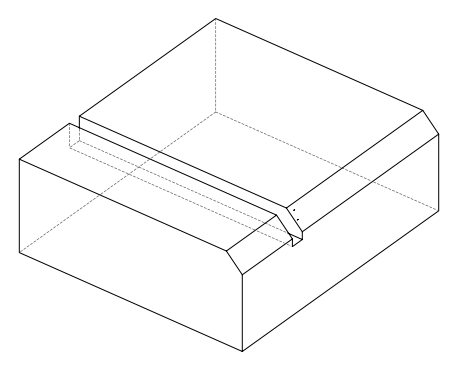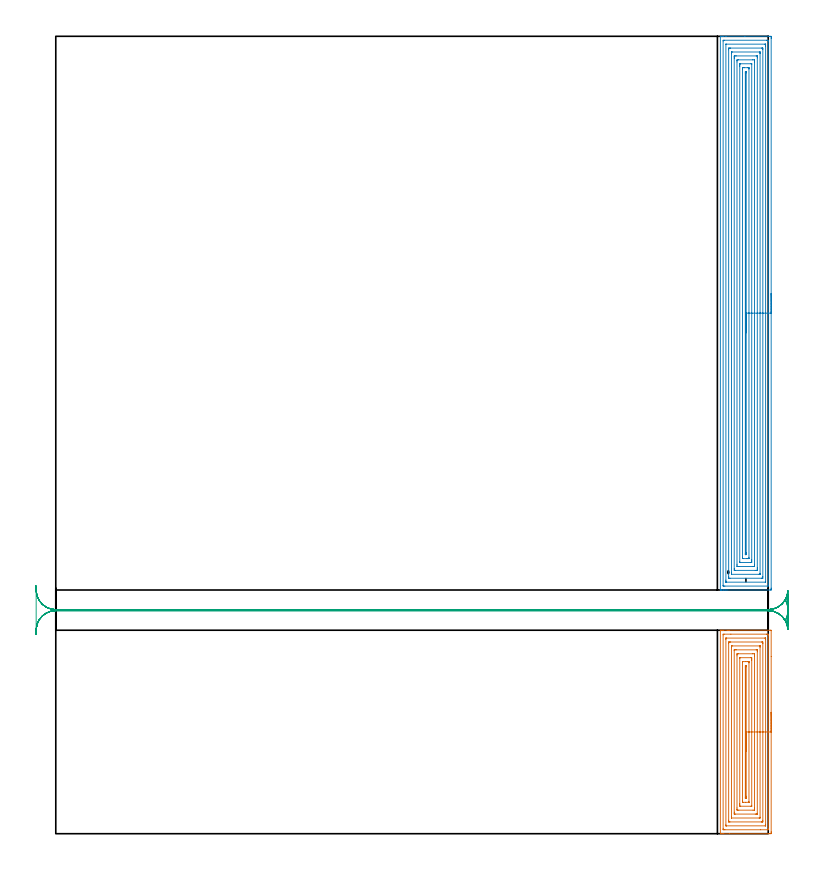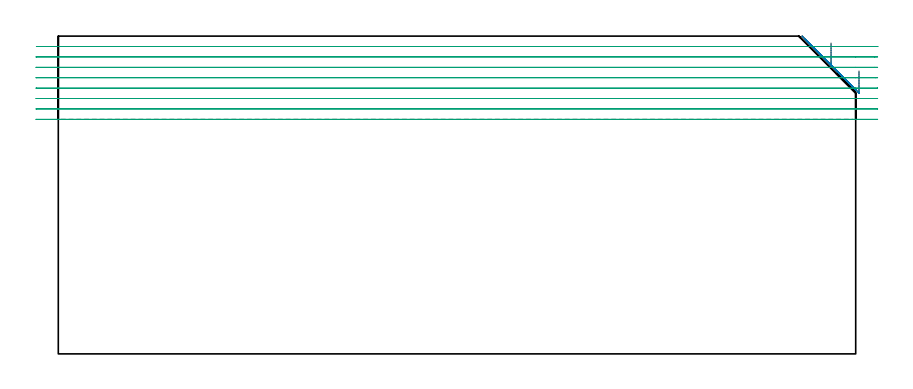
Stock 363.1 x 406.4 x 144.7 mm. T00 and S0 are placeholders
(PLAN: 3 operations, 1 tool changes, 44.4 min)
(1 AREA_MILL | FG_CHAMFER_SURFACE | UGT0205_001 | 8.54 min | 37586 mm3)
(2 AREA_MILL_1 | FG_CHAMFER_SURFACE_1 | UGT0205_001 | 22.82 min | 97499 mm3)
(3 MILL_RECTANGULAR_SLOT | SLOT_RECTANGULAR | UGT0201_094 | Follow Part, ap 5, ae 75% | 13.02 min | 276646 mm3)
(TOOL UGT0205_001 | Chamfer Mill 20 x 3 x 45 deg. | D20 FL50 Z2)
(TOOL UGT0201_094 | End mill 20 mm | D20 FL38 Z4)
(OP 1 AREA_MILL)
G17 G21 G94 G90
T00 M6
G54
G17 G0 G90 X364.6 Y61.85 S1061 M3
G43 Z154.7 H0
Z128.8
G94 G1 Y61.812 Z127.928 F250.
Y61.698 Z127.064
Y61.509 Z126.212
Y61.247 Z125.38
Y60.913 Z124.574
Y60.51 Z123.8
Y60.042 Z123.064
Y59.51 Z122.372
Y58.921 Z121.729
Y58.278 Z121.14
Y57.586 Z120.608
Y56.85 Z120.14
Y56.076 Z119.737
Y55.27 Z119.403
Y54.438 Z119.141
Y53.587 Z118.952
Y52.722 Z118.838
Y51.85 Z118.8
Y0.95
X364.599 Y0.591 Z118.801
X364.594 Y0.064 Z118.803
X364.591 Y0.008 Z118.806
X364.069 Y0.004 Z119.328
X363.481 Y0. Z119.916
X343.368 Z140.028
X340.408 Z142.989
X340.118 Z143.277
X339.547 Z143.852
X339.231 Z144.168
X339.047 Z144.353
X338.727 Y0.007 Z144.664
X338.703 Y0.01 Z144.688
X338.7 Y0.146 Z144.7
Y103.554
X338.703 Y103.69 Z144.688
X338.727 Y103.693 Z144.664
X339.047 Y103.7 Z144.352
X339.538 Z143.861
X340.118 Z143.277
X342.182 Z141.216
X342.779 Z140.616
X343.367 Z140.028
X364.069 Z119.328
X364.37 Y103.698 Z119.027
X364.592 Y103.69 Z118.805
X364.599 Y103.468 Z118.799
X364.6 Y90.294 Z118.8
Y51.85
X363.186 Z120.214
Y2.374
X363.182 Y2.01 Z120.218
X362.666 Y2.001 Z120.734
X359.23 Y2. Z124.17
X341.005 Z142.395
X340.488 Y2.002 Z142.912
X340.118 Y2.01 Z143.282
X340.114 Y2.374 Z143.286
Y2.378
Y101.326
X340.118 Y101.69 Z143.282
X340.634 Y101.698 Z142.766
X344.07 Y101.7 Z139.33
X362.295 Z121.105
X362.812 Y101.698 Z120.588
X363.182 Y101.69 Z120.218
X363.186 Y101.326 Z120.214
Y51.85
X361.772 Z121.628
X361.771 Y4.684 Z121.629
X361.77 Y4.157 Z121.63
X361.768 Y4.066 Z121.632
X361.765 Y4.023 Z121.635
X361.761 Y4.01 Z121.639
X361.721 Y4.007 Z121.679
X361.564 Y4.001 Z121.836
X341.892 Y4. Z141.508
X341.735 Y4.002 Z141.665
X341.631 Y4.005 Z141.769
X341.55 Y4.01 Z141.85
X341.535 Y4.021 Z141.865
X341.533 Y4.037 Z141.867
X341.531 Y4.157 Z141.869
X341.529 Y4.522 Z141.871
Y99.016
X341.53 Y99.543 Z141.87
X341.532 Y99.634 Z141.868
X341.535 Y99.677 Z141.865
X341.539 Y99.69 Z141.861
X341.579 Y99.693 Z141.821
X341.737 Y99.699 Z141.663
X361.408 Y99.7 Z121.992
X361.565 Y99.698 Z121.835
X361.669 Y99.695 Z121.731
X361.751 Y99.69 Z121.649
X361.765 Y99.679 Z121.635
X361.767 Y99.663 Z121.633
X361.769 Y99.543 Z121.631
X361.771 Y99.178 Z121.629
X361.772 Y51.85 Z121.628
X360.357 Z123.043
Y6.832
X360.353 Y6.109 Z123.047
X360.35 Y6.011 Z123.05
X360.254 Y6.007 Z123.146
X360.048 Y6.003 Z123.352
X359.634 Y6. Z123.766
X359.574 Z123.826
X343.606 Z139.794
X343.23 Y6.002 Z140.17
X343.043 Y6.006 Z140.357
X342.955 Y6.01 Z140.445
X342.95 Y6.071 Z140.45
X342.944 Y6.666 Z140.456
X342.943 Y6.832 Z140.457
Y96.868
X342.947 Y97.591 Z140.453
X342.95 Y97.689 Z140.45
X343.046 Y97.693 Z140.354
X343.252 Y97.697 Z140.148
X343.666 Y97.7 Z139.734
X343.726 Z139.674
X359.693 Z123.707
X360.07 Y97.698 Z123.33
X360.257 Y97.694 Z123.143
X360.345 Y97.69 Z123.055
X360.35 Y97.629 Z123.05
X360.356 Y97.034 Z123.044
X360.357 Y96.868 Z123.043
Y51.85
X358.943 Z124.457
Y8.418
X358.94 Y8.22 Z124.46
X358.936 Y8.089 Z124.464
X358.931 Y8.01 Z124.469
X358.899 Y8.008 Z124.501
X358.747 Y8.003 Z124.653
X358.471 Y8. Z124.929
X344.412 Z138.988
X344.382 Y8.002 Z139.018
X344.367 Y8.005 Z139.033
X344.364 Y8.008 Z139.036
X344.362 Y8.023 Z139.038
X344.358 Y8.417 Z139.042
X344.357 Y8.615 Z139.043
Y95.282
X344.36 Y95.48 Z139.04
X344.364 Y95.611 Z139.036
X344.369 Y95.69 Z139.031
X344.401 Y95.692 Z138.999
X344.553 Y95.696 Z138.847
X344.829 Y95.699 Z138.571
X358.888 Y95.7 Z124.512
X358.918 Y95.698 Z124.482
X358.933 Y95.695 Z124.467
X358.936 Y95.692 Z124.464
X358.938 Y95.677 Z124.462
X358.942 Y95.283 Z124.458
X358.943 Y95.086 Z124.457
Y51.85
X357.529 Z125.871
X357.528 Y10.397 Z125.872
X357.526 Y10.118 Z125.874
X357.524 Y10.049 Z125.876
X357.523 Y10.021 Z125.877
X357.499 Y10.01 Z125.901
X357.365 Y10.004 Z126.035
X356.973 Y10.001 Z126.427
X356.481 Y10. Z126.919
X346.327 Y10.001 Z137.073
X345.831 Y10.004 Z137.569
X345.787 Y10.01 Z137.613
X345.778 Y10.058 Z137.622
X345.775 Y10.397 Z137.625
X345.772 Y10.956 Z137.628
Y93.303
X345.774 Y93.582 Z137.626
X345.776 Y93.651 Z137.624
X345.777 Y93.679 Z137.623
X345.801 Y93.69 Z137.599
X345.935 Y93.696 Z137.465
X346.327 Y93.699 Z137.073
X346.819 Y93.7 Z136.581
X356.973 Y93.699 Z126.427
X357.469 Y93.696 Z125.931
X357.513 Y93.69 Z125.887
X357.522 Y93.642 Z125.878
X357.525 Y93.303 Z125.875
X357.528 Y92.744 Z125.872
X357.529 Y51.85 Z125.871
X356.115 Z127.285
Y13.042
X356.111 Y12.18 Z127.289
X356.11 Y12.156 Z127.29
X356.086 Y12.01 Z127.315
X355.377 Y12.001 Z128.023
X348.102 Z135.298
X347.39 Y12.004 Z136.01
X347.214 Y12.01 Z136.186
X347.19 Y12.18 Z136.21
X347.188 Y12.207 Z136.212
X347.185 Y13.101 Z136.215
Y90.658
X347.189 Y91.52 Z136.211
X347.19 Y91.544 Z136.21
X347.214 Y91.69 Z136.186
X347.923 Y91.699 Z135.477
X355.198 Z128.202
X355.91 Y91.696 Z127.49
X356.086 Y91.69 Z127.315
X356.11 Y91.52 Z127.29
X356.112 Y91.493 Z127.288
X356.115 Y90.628 Z127.285
Y51.85
X354.7 Z128.7
Y14.464
X354.697 Y14.073 Z128.703
X354.694 Y14.023 Z128.706
X354.691 Y14.009 Z128.709
X354.683 Y14.007 Z128.717
X354.63 Y14.003 Z128.77
X354.524 Y14.001 Z128.876
X354.311 Y14. Z129.089
X348.951 Y14.001 Z134.449
X348.606 Y14.023 Z134.794
X348.604 Y14.122 Z134.796
X348.601 Y14.353 Z134.799
X348.6 Y14.855 Z134.8
Y15.246
Y89.236
X348.603 Y89.627 Z134.797
X348.606 Y89.677 Z134.794
X348.609 Y89.691 Z134.791
X348.617 Y89.693 Z134.783
X348.67 Y89.697 Z134.73
X348.776 Y89.699 Z134.624
X348.989 Y89.7 Z134.411
X354.349 Y89.699 Z129.051
X354.694 Y89.677 Z128.706
X354.696 Y89.578 Z128.704
X354.699 Y89.347 Z128.701
X354.7 Y88.845 Z128.7
Y88.454
Y51.85
X353.286 Z130.114
Y16.261
X353.284 Y16.073 Z130.116
X353.282 Y16.027 Z130.118
X353.28 Y16.012 Z130.12
X353.261 Y16.009 Z130.139
X353.169 Y16.003 Z130.231
X351.65 Y16. Z131.75
X350.509 Y16.001 Z132.891
X350.071 Y16.008 Z133.329
X350.023 Y16.01 Z133.377
X350.02 Y16.07 Z133.38
X350.017 Y16.213 Z133.383
X350.014 Y16.499 Z133.386
Y16.638
Y87.439
X350.016 Y87.627 Z133.384
X350.018 Y87.673 Z133.382
X350.02 Y87.688 Z133.38
X350.039 Y87.691 Z133.361
X350.131 Y87.697 Z133.269
X351.65 Y87.7 Z131.75
X352.537 Z130.863
X352.791 Y87.699 Z130.609
X353.229 Y87.692 Z130.171
X353.277 Y87.69 Z130.123
X353.28 Y87.63 Z130.12
X353.283 Y87.487 Z130.117
X353.286 Y87.201 Z130.114
Y87.062
Y51.85
X351.872 Z131.528
Y19.089
X351.868 Y18.421 Z131.532
X351.865 Y18.204 Z131.535
X351.853 Y18.01 Z131.547
X351.65 Y18.004 Z131.75
X351.511 Y18.003 Z131.889
X351.46 Y18.006 Z131.94
X351.437 Y18.009 Z131.963
X351.435 Y18.05 Z131.965
X351.43 Y18.197 Z131.97
X351.428 Y18.421 Z131.972
Y18.644
Y84.611
X351.432 Y85.28 Z131.968
X351.435 Y85.496 Z131.965
X351.447 Y85.69 Z131.953
X351.65 Y85.696 Z131.75
X351.789 Y85.697 Z131.611
X351.84 Y85.694 Z131.56
X351.863 Y85.691 Z131.537
X351.865 Y85.65 Z131.535
X351.87 Y85.503 Z131.53
X351.872 Y85.28 Z131.528
Y85.056
Y51.85
Y50.978 Z131.566
Y50.114 Z131.68
Y49.262 Z131.869
Y48.43 Z132.131
Y47.624 Z132.465
Y46.85 Z132.868
Y46.114 Z133.336
Y45.422 Z133.868
Y44.779 Z134.457
Y44.19 Z135.1
Y43.658 Z135.792
Y43.19 Z136.528
Y42.787 Z137.302
Y42.453 Z138.108
Y42.191 Z138.94
Y42.002 Z139.791
Y41.888 Z140.656
Y41.85 Z141.528
G0 Z154.7
M5
M2
(OP 2 AREA_MILL_1)
G17 G21 G94 G90
T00 M6
G54
G17 G0 G90 X364.6 Y275.3 S1061 M3
G43 Z154.7 H0
Z128.8
G94 G1 Y275.262 Z127.928 F250.
Y275.148 Z127.064
Y274.959 Z126.212
Y274.697 Z125.38
Y274.363 Z124.574
Y273.96 Z123.8
Y273.492 Z123.064
Y272.96 Z122.372
Y272.371 Z121.729
Y271.728 Z121.14
Y271.036 Z120.608
Y270.3 Z120.14
Y269.526 Z119.737
Y268.72 Z119.403
Y267.888 Z119.141
Y267.037 Z118.952
Y266.172 Z118.838
Y265.3 Z118.8
Y125.159
X364.599 Y124.8 Z118.801
X364.594 Y124.272 Z118.803
X364.592 Y124.208 Z118.806
X364.069 Y124.2 Z119.328
X342.489 Z140.906
X341.892 Z141.502
X341.311 Z142.086
X341.005 Z142.391
X340.424 Z142.972
X340.118 Z143.277
X339.505 Z143.894
X339.231 Z144.169
X339.066 Z144.333
X338.729 Y124.207 Z144.663
X338.703 Y124.21 Z144.688
X338.7 Y124.354 Z144.7
Y406.246
X338.703 Y406.39 Z144.688
X338.729 Y406.393 Z144.663
X339.066 Y406.4 Z144.333
X339.505 Z143.894
X340.118 Z143.277
X341.311 Z142.086
X341.892 Z141.502
X351.206 Z132.191
X363.473 Z119.924
X364.069 Y406.396 Z119.328
X364.592 Y406.392 Z118.806
X364.594 Y406.328 Z118.803
X364.599 Y405.8 Z118.801
X364.6 Y405.266 Z118.8
Y265.3
X363.186 Z120.214
Y126.584
X363.182 Y126.21 Z120.218
X362.676 Y126.201 Z120.724
X341.005 Y126.2 Z142.395
X340.498 Y126.202 Z142.902
X340.118 Y126.21 Z143.282
X340.114 Y126.584 Z143.286
Y126.588
Y404.016
X340.118 Y404.39 Z143.282
X340.624 Y404.399 Z142.776
X362.295 Y404.4 Z121.105
X362.802 Y404.399 Z120.598
X363.182 Y404.39 Z120.218
X363.186 Y404.016 Z120.214
Y265.3
X361.772 Z121.628
X361.771 Y128.277 Z121.629
X361.768 Y128.232 Z121.632
X361.766 Y128.217 Z121.634
X361.742 Y128.21 Z121.658
X361.574 Y128.201 Z121.826
X341.892 Y128.2 Z141.508
X341.725 Y128.202 Z141.675
X341.613 Y128.206 Z141.787
X341.535 Y128.212 Z141.865
X341.532 Y128.247 Z141.868
X341.53 Y128.368 Z141.87
X341.529 Y128.734 Z141.871
X341.528 Y129.26 Z141.872
X341.529 Y402.323 Z141.871
X341.532 Y402.368 Z141.868
X341.534 Y402.383 Z141.866
X341.558 Y402.39 Z141.842
X341.726 Y402.399 Z141.674
X361.408 Y402.4 Z121.992
X361.575 Y402.398 Z121.825
X361.687 Y402.394 Z121.713
X361.765 Y402.388 Z121.635
X361.768 Y402.353 Z121.632
X361.77 Y402.232 Z121.63
X361.771 Y401.866 Z121.629
X361.772 Y401.34 Z121.628
Y265.3
X360.357 Z123.043
Y131.044
X360.353 Y130.321 Z123.047
X360.351 Y130.222 Z123.049
X360.263 Y130.21 Z123.137
X360.054 Y130.205 Z123.346
X359.634 Y130.2 Z123.766
X359.587 Z123.813
X343.619 Z139.781
X343.23 Y130.204 Z140.17
X343.035 Y130.209 Z140.365
X342.949 Y130.214 Z140.451
X342.948 Y130.279 Z140.452
X342.943 Y130.879 Z140.457
Y399.556
X342.947 Y400.279 Z140.453
X342.949 Y400.378 Z140.451
X343.037 Y400.39 Z140.363
X343.246 Y400.395 Z140.154
X343.666 Y400.4 Z139.734
X343.714 Z139.686
X359.681 Z123.719
X360.07 Y400.396 Z123.33
X360.265 Y400.391 Z123.135
X360.351 Y400.386 Z123.049
X360.352 Y400.321 Z123.048
X360.357 Y399.721 Z123.043
Y265.3
X358.943 Z124.457
Y132.631
X358.942 Y132.434 Z124.458
X358.939 Y132.302 Z124.461
X358.935 Y132.21 Z124.465
X358.903 Y132.206 Z124.497
X358.747 Y132.202 Z124.653
X358.485 Y132.2 Z124.915
X344.409 Y132.201 Z138.991
X344.379 Y132.205 Z139.021
X344.368 Y132.209 Z139.032
X344.364 Y132.238 Z139.036
X344.358 Y132.631 Z139.042
X344.357 Y132.829 Z139.043
Y133.026
Y397.969
X344.358 Y398.166 Z139.042
X344.361 Y398.298 Z139.039
X344.365 Y398.39 Z139.035
X344.397 Y398.394 Z139.003
X344.553 Y398.398 Z138.847
X344.815 Y398.4 Z138.585
X358.891 Y398.399 Z124.509
X358.921 Y398.395 Z124.479
X358.932 Y398.391 Z124.468
X358.936 Y398.362 Z124.464
X358.942 Y397.969 Z124.458
X358.943 Y397.771 Z124.457
Y397.574
Y265.3
X357.529 Z125.871
Y135.505
X357.528 Y134.946 Z125.872
X357.525 Y134.613 Z125.875
X357.522 Y134.334 Z125.878
X357.513 Y134.21 Z125.887
X357.379 Y134.204 Z126.021
X356.973 Y134.201 Z126.427
X356.496 Y134.2 Z126.904
X346.327 Y134.201 Z137.073
X345.846 Y134.204 Z137.554
X345.788 Y134.21 Z137.612
X345.778 Y134.273 Z137.622
X345.775 Y134.613 Z137.625
X345.772 Y135.172 Z137.628
X345.771 Y395.095 Z137.629
X345.772 Y395.654 Z137.628
X345.775 Y395.987 Z137.625
X345.778 Y396.266 Z137.622
X345.787 Y396.39 Z137.613
X345.921 Y396.396 Z137.479
X346.327 Y396.399 Z137.073
X346.804 Y396.4 Z136.596
X356.973 Y396.399 Z126.427
X357.454 Y396.396 Z125.946
X357.512 Y396.39 Z125.888
X357.522 Y396.327 Z125.878
X357.525 Y395.987 Z125.875
X357.528 Y395.429 Z125.872
X357.529 Y265.3 Z125.871
X356.115 Z127.285
Y137.26
X356.112 Y136.397 Z127.288
X356.11 Y136.372 Z127.29
X356.086 Y136.21 Z127.314
X355.393 Y136.201 Z128.007
X348.102 Z135.298
X347.406 Y136.204 Z135.994
X347.214 Y136.21 Z136.186
X347.19 Y136.397 Z136.21
X347.188 Y136.424 Z136.212
X347.185 Y137.318 Z136.215
Y393.34
X347.188 Y394.203 Z136.212
X347.19 Y394.228 Z136.21
X347.214 Y394.39 Z136.186
X347.907 Y394.399 Z135.493
X355.198 Z128.202
X355.894 Y394.396 Z127.506
X356.086 Y394.39 Z127.314
X356.11 Y394.203 Z127.29
X356.112 Y394.176 Z127.288
X356.115 Y393.311 Z127.285
Y265.3
X354.701 Z128.699
X354.7 Y139.574 Z128.7
Y139.073
X354.698 Y138.684 Z128.702
X354.693 Y138.291 Z128.707
X354.685 Y138.21 Z128.715
X354.637 Y138.207 Z128.763
X354.528 Y138.203 Z128.872
X354.311 Y138.2 Z129.089
X354.292 Z129.108
X348.97 Z134.43
X348.769 Y138.202 Z134.631
X348.668 Y138.205 Z134.732
X348.619 Y138.21 Z134.781
X348.606 Y138.215 Z134.794
X348.605 Y138.229 Z134.795
X348.602 Y138.331 Z134.798
X348.6 Y138.572 Z134.8
Y391.026
Y391.527
X348.602 Y391.916 Z134.798
X348.607 Y392.309 Z134.793
X348.615 Y392.39 Z134.785
X348.663 Y392.393 Z134.737
X348.772 Y392.397 Z134.628
X348.989 Y392.4 Z134.411
X349.008 Z134.392
X354.33 Z129.07
X354.531 Y392.398 Z128.869
X354.632 Y392.395 Z128.768
X354.681 Y392.39 Z128.719
X354.694 Y392.385 Z128.706
X354.695 Y392.371 Z128.705
X354.698 Y392.269 Z128.702
X354.7 Y392.028 Z128.7
X354.701 Y265.3 Z128.699
X353.286 Z130.114
Y140.857
X353.283 Y140.481 Z130.117
X353.28 Y140.293 Z130.12
X353.277 Y140.21 Z130.123
X353.186 Y140.205 Z130.214
X352.537 Y140.201 Z130.863
X352.303 Y140.2 Z131.097
X350.528 Y140.202 Z132.872
X350.065 Y140.21 Z133.335
X350.02 Y140.219 Z133.38
X350.018 Y140.283 Z133.382
X350.016 Y140.428 Z133.384
X350.014 Y140.718 Z133.386
Y140.857
Y389.743
X350.017 Y390.119 Z133.383
X350.02 Y390.307 Z133.38
X350.023 Y390.39 Z133.377
X350.114 Y390.395 Z133.286
X350.763 Y390.399 Z132.637
X350.997 Y390.4 Z132.403
X352.772 Y390.398 Z130.628
X353.235 Y390.39 Z130.165
X353.28 Y390.381 Z130.12
X353.282 Y390.317 Z130.118
X353.284 Y390.172 Z130.116
X353.286 Y389.882 Z130.114
Y389.743
Y265.3
X351.872 Z131.528
Y143.31
X351.87 Y142.641 Z131.53
X351.868 Y142.422 Z131.532
X351.862 Y142.21 Z131.538
X351.65 Y142.206 Z131.75
X351.504 Y142.207 Z131.896
X351.452 Y142.21 Z131.948
X351.435 Y142.222 Z131.965
X351.433 Y142.27 Z131.967
X351.43 Y142.418 Z131.97
X351.428 Y142.641 Z131.972
Y142.865
Y387.29
X351.43 Y387.959 Z131.97
X351.432 Y388.178 Z131.968
X351.438 Y388.39 Z131.962
X351.65 Y388.394 Z131.75
X351.796 Y388.393 Z131.604
X351.848 Y388.39 Z131.552
X351.865 Y388.378 Z131.535
X351.867 Y388.33 Z131.533
X351.87 Y388.182 Z131.53
X351.872 Y387.959 Z131.528
Y387.735
Y265.3
Y264.428 Z131.566
Y263.564 Z131.68
Y262.712 Z131.869
Y261.88 Z132.131
Y261.074 Z132.465
Y260.3 Z132.868
Y259.564 Z133.336
Y258.872 Z133.868
Y258.229 Z134.457
Y257.64 Z135.1
Y257.108 Z135.792
Y256.64 Z136.528
Y256.237 Z137.302
Y255.903 Z138.108
Y255.641 Z138.94
Y255.452 Z139.791
Y255.338 Z140.656
Y255.3 Z141.528
G0 Z154.7
M5
M2
(OP 3 MILL_RECTANGULAR_SLOT)
G17 G21 G94 G90
T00 M6
G54
G17 G0 G90 X373.26 Y121.798 S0 M3
G43 Z154.7 H0
Z139.962
G94 G1 X371.76 Y119.2 F250.
G2 X363.1 Y114.2 R10. F500.
G1 X0.
G2 X-9.97 Y123.426 R10.
G1 X-10.
Y104.474
X-9.97
G2 X0. Y113.7 R10.
G1 X363.1
G2 X371.76 Y108.7 R10.
G1 X373.26 Y106.102 F250.
G0 Z154.7
X-10.202 Y101.483
Z135.225
G1 X-9.97 Y104.474
G2 X0. Y113.7 R10. F500.
G1 X363.1
G2 X371.76 Y108.7 R10.
G3 X373.1 Y113.689 R10.
G1 Y114.211
G3 X371.76 Y119.2 R10.
G2 X363.1 Y114.2 R10.
G1 X0.
G2 X-9.97 Y123.426 R10.
G1 X-10.202 Y126.417 F250.
G0 Y101.483 Z130.487
G1 X-9.97 Y104.474
G2 X0. Y113.7 R10. F500.
G1 X363.1
G2 X371.76 Y108.7 R10.
G3 X373.1 Y113.689 R10.
G1 Y114.211
G3 X371.76 Y119.2 R10.
G2 X363.1 Y114.2 R10.
G1 X0.
G2 X-9.97 Y123.426 R10.
G1 X-10.202 Y126.417 F250.
G0 Y101.483 Z125.75
G1 X-9.97 Y104.474
G2 X0. Y113.7 R10. F500.
G1 X363.1
G2 X372.191 Y107.865 R10.
G3 X373.1 Y112.019 R10.
G1 Y115.879
G3 X372.191 Y120.034 R10.
G2 X363.1 Y114.2 R10.
G1 X0.
G2 X-9.97 Y123.426 R10.
G1 X-10.202 Y126.417 F250.
G0 Y101.483 Z121.012
G1 X-9.97 Y104.474
G2 X0. Y113.7 R10. F500.
G1 X363.1
G2 X372.94 Y105.482 R10.
G1 X372.969 Y105.478
G3 X373.1 Y107.077 R10.
G1 Y120.749
G3 X372.963 Y122.387 R10.
G1 X372.933 Y122.382
G2 X363.1 Y114.2 R10.
G1 X0.
G2 X-9.97 Y123.426 R10.
G1 X-10.202 Y126.417 F250.
G0 Y101.483 Z116.275
G1 X-9.97 Y104.474
G2 X0. Y113.7 R10. F500.
G1 X363.1
G2 X373.09 Y104.147 R10.
G1 X373.1
Y123.753
X373.09
G2 X363.1 Y114.2 R10.
G1 X0.
G2 X-9.97 Y123.426 R10.
G1 X-10.202 Y126.417 F250.
G0 Y101.483 Z111.537
G1 X-9.97 Y104.474
G2 X0. Y113.7 R10. F500.
G1 X363.1
G2 X373.09 Y104.147 R10.
G1 X373.1
Y123.753
X373.09
G2 X363.1 Y114.2 R10.
G1 X0.
G2 X-9.97 Y123.426 R10.
G1 X-10.202 Y126.417 F250.
G0 Y101.483 Z106.8
G1 X-9.97 Y104.474
G2 X0. Y113.7 R10. F500.
G1 X363.1
G2 X373.09 Y104.147 R10.
G1 X373.1
Y123.753
X373.09
G2 X363.1 Y114.2 R10.
G1 X0.
G2 X-9.97 Y123.426 R10.
G1 X-10.202 Y126.417 F250.
G0 Z154.7
M5
M2
